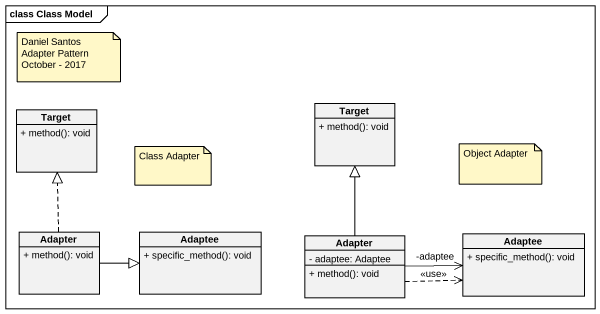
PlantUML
@startuml
mainframe class Class Model
hide circle
hide empty members
skinparam classAttributeIconSize 0
class Target {
  + method(): void
}
class "Target" as Target_2 {
  + method(): void
}
class Adapter {
  + method(): void
}
class Adaptee {
  + specific_method(): void
}
class "Adapter" as Adapter_2 {
  - adaptee: Adaptee
  + method(): void
}
class "Adaptee" as Adaptee_2 {
  + specific_method(): void
}
Adapter .up.|> Target
Adapter -right-|> Adaptee
Adapter_2 -up-|> Target_2
Adapter_2 .right.> Adaptee_2 : <<use>>
Adapter_2 -right-> "-adaptee" Adaptee_2
note as N1
  Daniel Santos
  Adapter Pattern
  October - 2017
end note
note as N2
  Class Adapter
end note
note as N3
  Object Adapter
end note
@enduml
